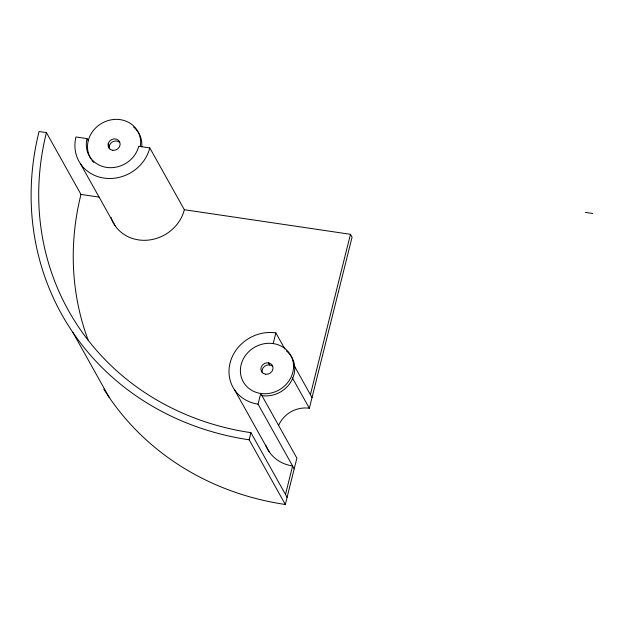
<?xml version="1.0" encoding="UTF-8"?>
<svg xmlns="http://www.w3.org/2000/svg" width="624" height="624" viewBox="0 0 624 624"><rect width="100%" height="100%" fill="white"/><g stroke="black" fill="none" stroke-linecap="round" stroke-linejoin="round"><path stroke-width="0.94" d="M249.163 439.803L250.942 432.674A283.351 256.597 -29.2 0 1 46.426 132.608L39.047 131.516A291.112 263.624 -29.2 0 0 249.163 439.803L285.308 504.481L296.884 458.149L260.738 393.471A27.167 24.601 -29.2 0 1 247.705 352.739A27.167 24.601 -29.2 0 1 292.461 359.362A27.167 24.601 -29.2 0 1 260.738 393.471L258.063 404.165L294.216 468.842M273.195 343.574L275.87 332.888L284.856 348.972M285.488 494.481L292.609 465.972A38.813 35.147 -29.2 0 1 265.691 445.146M310.409 394.688L350.462 234.312L184.337 209.719A38.813 35.147 -29.2 0 1 148.379 240.092A38.813 35.147 -29.2 0 1 110.994 217.339M278.491 425.701A27.167 24.601 -29.2 0 1 309.348 408.26L352.069 237.19L350.462 234.312M149.791 147.911L138.723 146.273A27.167 24.601 -29.2 0 1 106.649 167.396A27.167 24.601 -29.2 0 1 87.032 138.622L75.964 136.984A38.813 35.147 -29.2 0 0 103.974 178.09A38.813 35.147 -29.2 0 0 149.791 147.911L184.337 209.719M585.413 212.41L592.8 213.502M46.426 132.608L80.972 194.415L99.068 197.098M293.374 364.213L312.016 397.566M292.344 377.84L309.348 408.26M268.39 362.825L269.591 364.978M108.178 143.731L109.379 145.883M234.569 389.86L269.108 451.667M87.032 138.622L88.241 140.782M250.942 432.674L287.095 497.359M80.48 163.784L115.019 225.592M72.938 332.53L109.083 397.207M285.308 504.481A291.112 263.624 -29.2 0 1 103.81 389.119M88.07 339.932A283.351 256.597 -29.2 0 1 80.972 194.415M258.063 404.165A38.813 35.147 -29.2 0 1 230.045 363.059A38.813 35.147 -29.2 0 1 275.87 332.888M286.486 350.992A27.167 24.601 -29.2 0 1 291.517 380.835A27.167 24.601 -29.2 0 1 261.94 395.632M90.901 158.777A27.167 24.601 -29.2 0 1 109.457 120.206A27.167 24.601 -29.2 0 1 140.314 146.562M93.725 162.404A27.167 24.601 -29.2 0 1 91.931 160.282M133.606 127.07A27.167 24.601 -29.2 0 1 141.773 146.819M262.345 372.778A6.209 5.624 -29.2 0 1 265.005 366.031A6.209 5.624 -29.2 0 1 272.36 366.179M109.457 148.855A6.209 5.624 -29.2 0 1 112.117 142.108A6.209 5.624 -29.2 0 1 119.473 142.256M265.543 374.228A6.209 5.624 -29.2 0 0 272.797 366.428A6.209 5.624 -29.2 0 0 262.564 364.915A6.209 5.624 -29.2 0 0 265.543 374.228M112.655 150.306A6.209 5.624 -29.2 0 0 119.909 142.514A6.209 5.624 -29.2 0 0 109.676 140.993A6.209 5.624 -29.2 0 0 112.655 150.306"/></g></svg>
